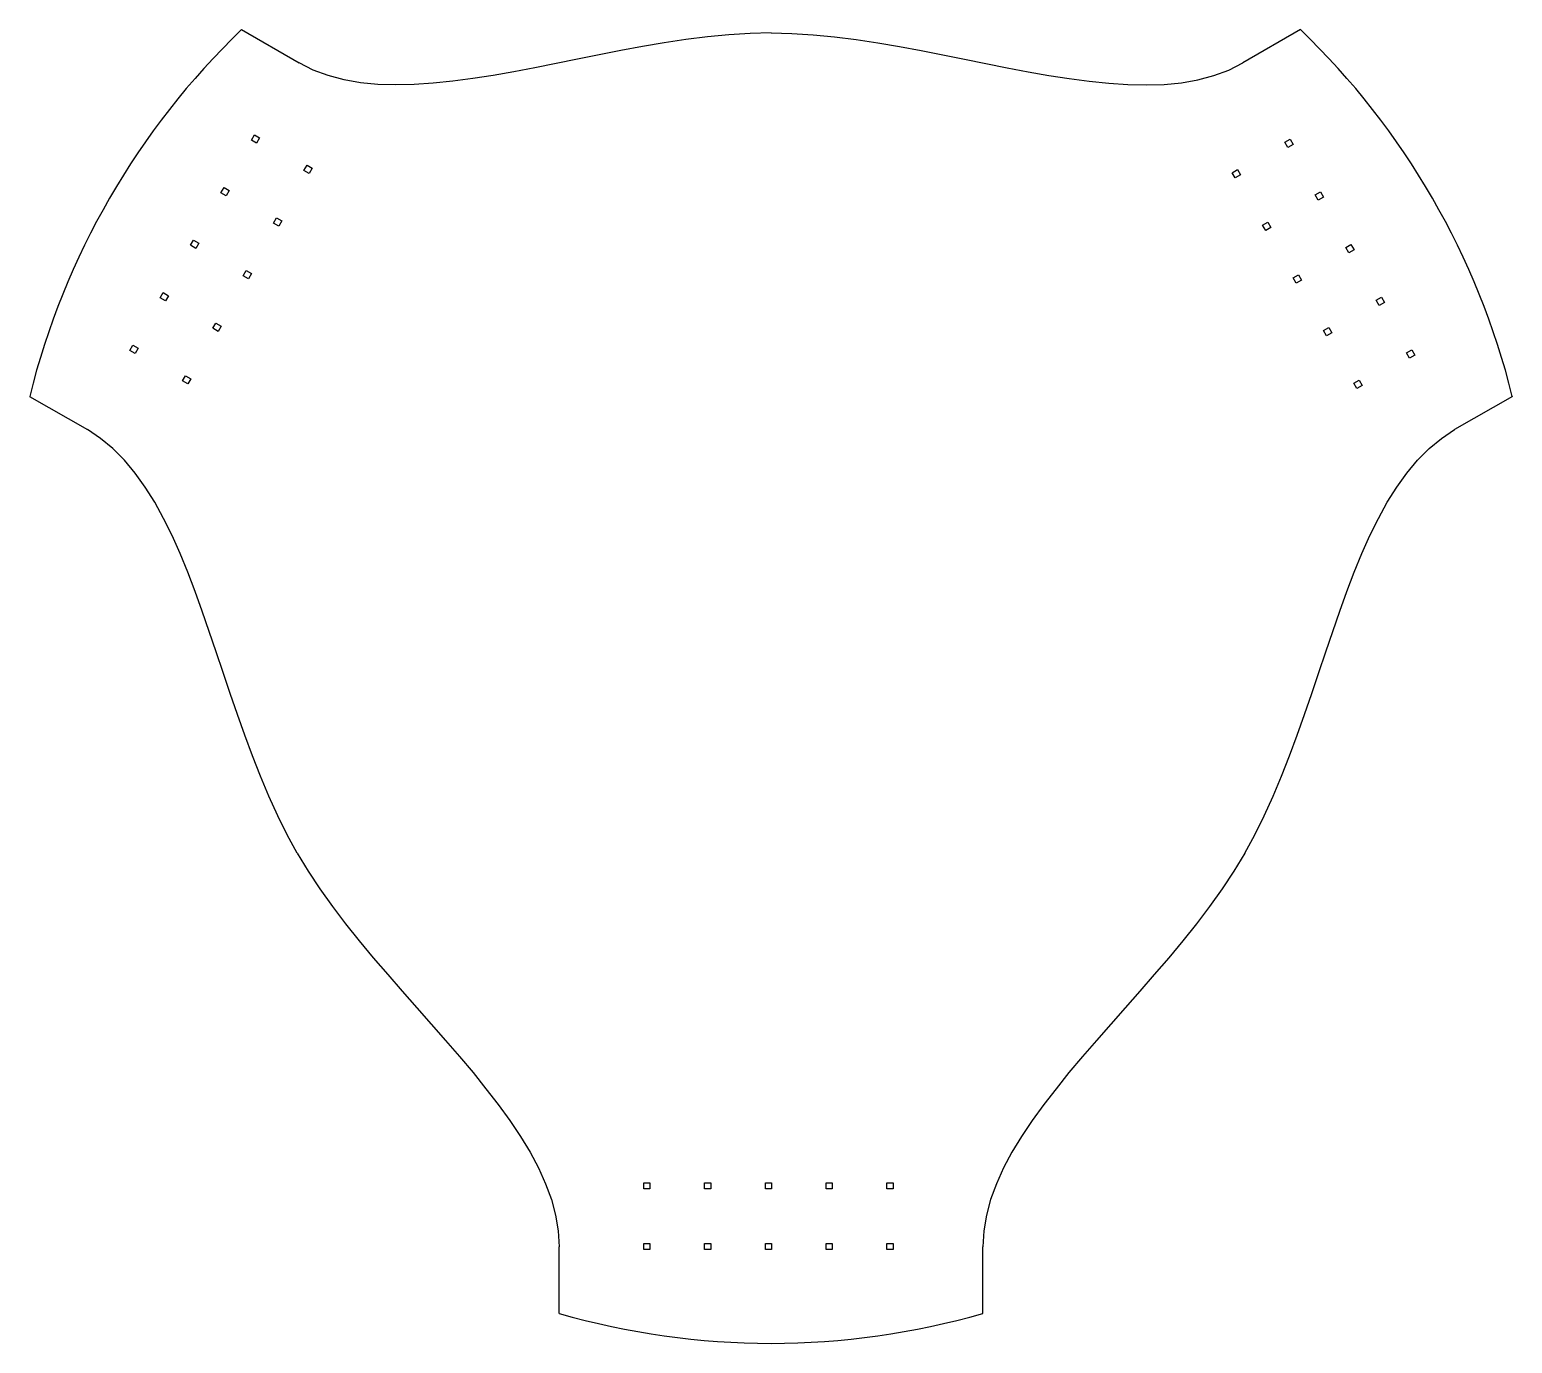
# Model space of a CAD drawing. Extents: x -24.4 to 24.4, y 7.2 to 50.4.
import ezdxf

# ---------------------------------------------------------------- set-up
doc = ezdxf.new("R2010")
doc.units = 0
doc.layers.add('VISIBLE', color=7, linetype='CONTINUOUS')

msp = doc.modelspace()

# ---------------------------------------------------------------- linework, layer by layer
at = {"layer": 'VISIBLE'}
for p, q in [((-17.427, 50.404), (-15.528, 49.308)), ((17.427, 50.404), (15.528, 49.308)), ((-17.1, 46.77), (-17, 46.943)), ((-17, 46.943), (-16.827, 46.843)), ((-16.827, 46.843), (-16.927, 46.67)), ((-16.927, 46.67), (-17.1, 46.77)), ((16.911, 46.696), (17.085, 46.796)), ((17.011, 46.523), (16.911, 46.696)), ((17.185, 46.623), (17.011, 46.523)), ((17.085, 46.796), (17.185, 46.623)), ((-15.368, 45.77), (-15.268, 45.943)), ((-15.268, 45.943), (-15.095, 45.843)), ((-15.195, 45.67), (-15.368, 45.77)), ((-15.095, 45.843), (-15.195, 45.67)), ((15.179, 45.696), (15.353, 45.796)), ((15.279, 45.523), (15.179, 45.696)), ((15.453, 45.623), (15.279, 45.523)), ((15.353, 45.796), (15.453, 45.623)), ((-18.1, 45.038), (-18, 45.211)), ((-17.927, 44.938), (-18.1, 45.038)), ((-18, 45.211), (-17.827, 45.111)), ((-17.827, 45.111), (-17.927, 44.938)), ((17.911, 44.964), (18.085, 45.064)), ((18.011, 44.791), (17.911, 44.964)), ((18.185, 44.891), (18.011, 44.791)), ((18.085, 45.064), (18.185, 44.891)), ((-16.368, 44.038), (-16.268, 44.211)), ((-16.195, 43.938), (-16.368, 44.038)), ((-16.268, 44.211), (-16.095, 44.111)), ((-16.095, 44.111), (-16.195, 43.938)), ((16.179, 43.964), (16.353, 44.064)), ((16.279, 43.791), (16.179, 43.964)), ((16.353, 44.064), (16.453, 43.891)), ((-19.1, 43.306), (-19, 43.479)), ((-19, 43.479), (-18.827, 43.379)), ((16.453, 43.891), (16.279, 43.791)), ((-18.927, 43.206), (-19.1, 43.306)), ((-18.827, 43.379), (-18.927, 43.206)), ((18.911, 43.232), (19.085, 43.332)), ((19.011, 43.059), (18.911, 43.232)), ((19.185, 43.159), (19.011, 43.059)), ((19.085, 43.332), (19.185, 43.159)), ((-17.368, 42.306), (-17.268, 42.479)), ((-17.268, 42.479), (-17.095, 42.379)), ((-17.195, 42.206), (-17.368, 42.306)), ((-17.095, 42.379), (-17.195, 42.206)), ((17.179, 42.232), (17.353, 42.332)), ((17.279, 42.059), (17.179, 42.232)), ((17.453, 42.159), (17.279, 42.059)), ((17.353, 42.332), (17.453, 42.159)), ((-20.1, 41.574), (-20, 41.747)), ((-19.927, 41.474), (-20.1, 41.574)), ((-20, 41.747), (-19.827, 41.647)), ((-19.827, 41.647), (-19.927, 41.474)), ((19.911, 41.5), (20.085, 41.6)), ((20.011, 41.327), (19.911, 41.5)), ((20.085, 41.6), (20.185, 41.427)), ((20.185, 41.427), (20.011, 41.327)), ((-18.368, 40.574), (-18.268, 40.747)), ((-18.195, 40.474), (-18.368, 40.574)), ((-18.268, 40.747), (-18.095, 40.647)), ((-18.095, 40.647), (-18.195, 40.474)), ((18.179, 40.5), (18.353, 40.6)), ((18.279, 40.327), (18.179, 40.5)), ((18.353, 40.6), (18.453, 40.427)), ((-21.1, 39.842), (-21, 40.015)), ((-21, 40.015), (-20.827, 39.915)), ((18.453, 40.427), (18.279, 40.327)), ((-20.927, 39.742), (-21.1, 39.842)), ((-20.827, 39.915), (-20.927, 39.742)), ((20.911, 39.768), (21.085, 39.868)), ((21.011, 39.595), (20.911, 39.768)), ((21.185, 39.695), (21.011, 39.595)), ((21.085, 39.868), (21.185, 39.695)), ((-19.368, 38.842), (-19.268, 39.015)), ((-19.195, 38.742), (-19.368, 38.842)), ((-19.268, 39.015), (-19.095, 38.915)), ((-19.095, 38.915), (-19.195, 38.742)), ((19.179, 38.768), (19.353, 38.868)), ((19.279, 38.595), (19.179, 38.768)), ((19.453, 38.695), (19.279, 38.595)), ((19.353, 38.868), (19.453, 38.695)), ((-24.395, 38.334), (-22.497, 37.238)), ((24.395, 38.334), (22.497, 37.238)), ((-4.185, 12.25), (-4.185, 12.45)), ((-4.185, 12.45), (-3.985, 12.45)), ((-3.985, 12.25), (-4.185, 12.25)), ((-3.985, 12.45), (-3.985, 12.25)), ((-2.185, 12.25), (-2.185, 12.45)), ((-2.185, 12.45), (-1.985, 12.45)), ((-1.985, 12.25), (-2.185, 12.25)), ((-1.985, 12.45), (-1.985, 12.25)), ((-0.185, 12.25), (-0.185, 12.45)), ((-0.185, 12.45), (0.015, 12.45)), ((0.015, 12.25), (-0.185, 12.25)), ((0.015, 12.45), (0.015, 12.25)), ((1.815, 12.25), (1.815, 12.45)), ((1.815, 12.45), (2.015, 12.45)), ((2.015, 12.25), (1.815, 12.25)), ((2.015, 12.45), (2.015, 12.25)), ((3.815, 12.25), (3.815, 12.45)), ((3.815, 12.45), (4.015, 12.45)), ((4.015, 12.25), (3.815, 12.25)), ((4.015, 12.45), (4.015, 12.25)), ((-6.969, 8.15), (-6.969, 10.342)), ((-4.185, 10.25), (-4.185, 10.45)), ((-4.185, 10.45), (-3.985, 10.45)), ((-3.985, 10.25), (-4.185, 10.25)), ((-3.985, 10.45), (-3.985, 10.25)), ((-2.185, 10.25), (-2.185, 10.45)), ((-2.185, 10.45), (-1.985, 10.45)), ((-1.985, 10.25), (-2.185, 10.25)), ((-1.985, 10.45), (-1.985, 10.25)), ((-0.185, 10.25), (-0.185, 10.45)), ((-0.185, 10.45), (0.015, 10.45)), ((0.015, 10.25), (-0.185, 10.25)), ((0.015, 10.45), (0.015, 10.25)), ((1.815, 10.25), (1.815, 10.45)), ((1.815, 10.45), (2.015, 10.45)), ((2.015, 10.25), (1.815, 10.25)), ((2.015, 10.45), (2.015, 10.25)), ((3.815, 10.25), (3.815, 10.45)), ((3.815, 10.45), (4.015, 10.45)), ((4.015, 10.25), (3.815, 10.25)), ((4.015, 10.45), (4.015, 10.25)), ((6.969, 8.15), (6.969, 10.342))]:
    msp.add_line(p, q, dxfattribs=at)
for points in [[(0, 50.296), (-0.69, 50.281), (-1.388, 50.237), (-2.092, 50.168), (-2.802, 50.078), (-3.515, 49.97), (-4.23, 49.848), (-4.945, 49.716), (-5.659, 49.577), (-6.369, 49.434), (-7.074, 49.291), (-7.774, 49.152), (-8.465, 49.02), (-9.146, 48.899), (-9.816, 48.793), (-10.473, 48.704), (-11.115, 48.638), (-11.741, 48.596), (-12.349, 48.583), (-12.938, 48.602), (-13.505, 48.657), (-14.049, 48.752), (-14.569, 48.89), (-15.063, 49.074), (-15.528, 49.308)], [(0, 50.296), (0.69, 50.281), (1.388, 50.237), (2.092, 50.168), (2.802, 50.078), (3.515, 49.97), (4.23, 49.848), (4.945, 49.716), (5.659, 49.577), (6.369, 49.434), (7.074, 49.291), (7.774, 49.152), (8.465, 49.02), (9.146, 48.899), (9.816, 48.793), (10.473, 48.704), (11.115, 48.638), (11.741, 48.596), (12.349, 48.583), (12.938, 48.602), (13.505, 48.657), (14.049, 48.752), (14.569, 48.89), (15.063, 49.074), (15.528, 49.308)], [(-15.588, 23.296), (-15.92, 23.901), (-16.231, 24.527), (-16.524, 25.172), (-16.801, 25.832), (-17.064, 26.503), (-17.316, 27.183), (-17.559, 27.868), (-17.795, 28.556), (-18.026, 29.243), (-18.255, 29.925), (-18.484, 30.6), (-18.716, 31.265), (-18.952, 31.915), (-19.195, 32.548), (-19.447, 33.162), (-19.71, 33.751), (-19.987, 34.314), (-20.279, 34.847), (-20.59, 35.347), (-20.922, 35.811), (-21.276, 36.235), (-21.655, 36.616), (-22.061, 36.952), (-22.497, 37.238)], [(15.588, 23.296), (15.92, 23.901), (16.231, 24.527), (16.524, 25.172), (16.801, 25.832), (17.064, 26.503), (17.316, 27.183), (17.559, 27.868), (17.795, 28.556), (18.026, 29.243), (18.255, 29.925), (18.484, 30.6), (18.716, 31.265), (18.952, 31.915), (19.195, 32.548), (19.447, 33.162), (19.71, 33.751), (19.987, 34.314), (20.279, 34.847), (20.59, 35.347), (20.922, 35.811), (21.276, 36.235), (21.655, 36.616), (22.061, 36.952), (22.497, 37.238)], [(-15.588, 23.296), (-15.23, 22.706), (-14.843, 22.124), (-14.432, 21.548), (-13.999, 20.978), (-13.549, 20.415), (-13.086, 19.857), (-12.614, 19.304), (-12.136, 18.755), (-11.657, 18.212), (-11.181, 17.672), (-10.711, 17.136), (-10.251, 16.603), (-9.806, 16.074), (-9.379, 15.547), (-8.974, 15.022), (-8.595, 14.499), (-8.246, 13.978), (-7.93, 13.458), (-7.653, 12.939), (-7.417, 12.42), (-7.227, 11.901), (-7.086, 11.382), (-6.999, 10.863), (-6.969, 10.342)], [(15.588, 23.296), (15.23, 22.706), (14.843, 22.124), (14.432, 21.548), (13.999, 20.978), (13.549, 20.415), (13.086, 19.857), (12.614, 19.304), (12.136, 18.755), (11.657, 18.212), (11.181, 17.672), (10.711, 17.136), (10.251, 16.603), (9.806, 16.074), (9.379, 15.547), (8.974, 15.022), (8.595, 14.499), (8.246, 13.978), (7.93, 13.458), (7.653, 12.939), (7.417, 12.42), (7.227, 11.901), (7.086, 11.382), (6.999, 10.863), (6.969, 10.342)]]:
    msp.add_lwpolyline(points, dxfattribs=at)
for start, end in [(133.9016, 166.0984), (13.9016, 46.0984), (253.9016, 286.0984)]:
    msp.add_arc((0, 32.296), 25.131, start, end, dxfattribs=at)

doc.saveas('drawing.dxf')
